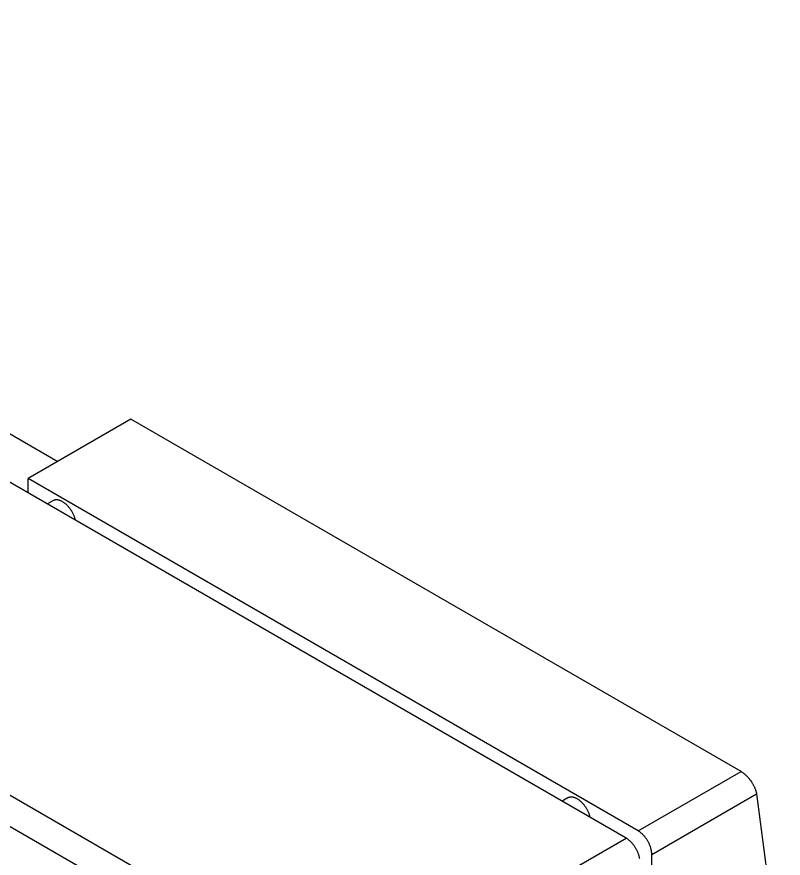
# Model space of a CAD drawing. Extents: x 0 to 420, y 0 to 297.
# Drawn here: x 228.21 to 268.22, y 187.13 to 231.05 of the extents above; entities that cross this region are included whole.
import ezdxf

# ---------------------------------------------------------------- set-up
doc = ezdxf.new("R2010")
doc.units = 0
doc.header["$LTSCALE"] = 23.1
doc.layers.add('40000_ISO', color=7, linetype='CONTINUOUS')

msp = doc.modelspace()

# ---------------------------------------------------------------- linework, layer by layer
at = {"layer": '40000_ISO', "color": 7, "linetype": 'CONTINUOUS'}
for p, q in [((260.015, 188.185), (185.769, 231.051)), ((171.627, 222.886), (245.873, 180.02)), ((170.92, 221.662), (245.166, 178.796)), ((221.796, 212.782), (230.352, 207.842)), ((234.165, 210.044), (228.797, 206.944)), ((266.02, 191.652), (234.165, 210.044)), ((228.797, 206.219), (228.797, 206.944)), ((260.652, 188.553), (228.797, 206.944)), ((228.797, 206.219), (228.796, 206.21)), ((230.1, 205.79), (229.812, 205.623)), ((260.652, 188.553), (266.02, 191.652)), ((256.97, 190.276), (256.682, 190.11)), ((261.359, 187.328), (266.827, 190.485)), ((266.827, 190.485), (268.218, 179.857)), ((245.873, 180.02), (260.015, 188.185)), ((261.359, 158.914), (261.359, 187.328))]:
    msp.add_line(p, q, dxfattribs=at)
for points in [[(231.274, 204.779), (231.266, 204.812), (231.257, 204.845), (231.247, 204.878), (231.237, 204.91), (231.225, 204.944), (231.212, 204.979), (231.198, 205.013), (231.184, 205.046), (231.169, 205.08), (231.153, 205.114), (231.136, 205.147), (231.118, 205.18), (231.1, 205.212), (231.081, 205.244), (231.061, 205.276), (231.041, 205.307), (231.02, 205.338), (230.998, 205.368), (230.976, 205.397), (230.953, 205.427), (230.93, 205.454), (230.907, 205.482), (230.883, 205.508), (230.858, 205.534), (230.834, 205.559), (230.809, 205.583), (230.783, 205.606), (230.757, 205.629), (230.732, 205.649), (230.706, 205.669), (230.68, 205.689), (230.653, 205.707), (230.627, 205.724), (230.601, 205.739), (230.574, 205.754), (230.547, 205.768), (230.521, 205.78), (230.495, 205.791), (230.469, 205.801), (230.442, 205.81), (230.423, 205.816), (230.403, 205.821), (230.382, 205.826), (230.362, 205.83), (230.341, 205.833), (230.322, 205.835), (230.303, 205.836), (230.284, 205.836), (230.265, 205.836), (230.246, 205.835), (230.228, 205.833), (230.211, 205.83), (230.193, 205.826), (230.176, 205.822), (230.159, 205.816), (230.144, 205.811), (230.129, 205.804), (230.114, 205.797), (230.1, 205.79)], [(266.02, 191.652), (266.046, 191.637), (266.071, 191.621), (266.096, 191.604), (266.121, 191.587), (266.147, 191.568), (266.172, 191.548), (266.198, 191.528), (266.222, 191.507), (266.248, 191.485), (266.273, 191.462), (266.297, 191.439), (266.321, 191.416), (266.346, 191.391), (266.37, 191.365), (266.393, 191.339), (266.416, 191.313), (266.439, 191.286), (266.462, 191.258), (266.484, 191.23), (266.506, 191.202), (266.534, 191.163), (266.561, 191.124), (266.587, 191.084), (266.606, 191.054), (266.624, 191.024), (266.642, 190.993), (266.659, 190.962), (266.675, 190.932), (266.691, 190.901), (266.706, 190.87), (266.72, 190.839), (266.734, 190.809), (266.746, 190.778), (266.758, 190.748), (266.769, 190.717), (266.779, 190.687), (266.789, 190.658), (266.797, 190.628), (266.805, 190.598), (266.812, 190.57), (266.817, 190.541), (266.822, 190.513), (266.827, 190.485)], [(258.144, 189.266), (258.136, 189.299), (258.127, 189.332), (258.117, 189.364), (258.107, 189.397), (258.095, 189.431), (258.082, 189.465), (258.068, 189.499), (258.054, 189.533), (258.039, 189.567), (258.023, 189.6), (258.006, 189.633), (257.988, 189.666), (257.97, 189.699), (257.951, 189.731), (257.931, 189.763), (257.911, 189.794), (257.89, 189.824), (257.868, 189.854), (257.846, 189.884), (257.823, 189.913), (257.801, 189.941), (257.777, 189.968), (257.753, 189.995), (257.728, 190.021), (257.704, 190.046), (257.679, 190.069), (257.653, 190.093), (257.627, 190.115), (257.602, 190.136), (257.576, 190.156), (257.55, 190.175), (257.523, 190.194), (257.497, 190.21), (257.471, 190.226), (257.444, 190.241), (257.417, 190.255), (257.391, 190.267), (257.366, 190.278), (257.339, 190.288), (257.312, 190.297), (257.293, 190.303), (257.273, 190.308), (257.252, 190.313), (257.232, 190.316), (257.211, 190.319), (257.192, 190.321), (257.173, 190.323), (257.154, 190.323), (257.135, 190.323), (257.116, 190.321), (257.098, 190.319), (257.081, 190.317), (257.063, 190.313), (257.046, 190.308), (257.029, 190.303), (257.014, 190.297), (256.999, 190.291), (256.984, 190.284), (256.97, 190.276)], [(261.359, 187.328), (261.358, 187.358), (261.357, 187.388), (261.355, 187.418), (261.352, 187.448), (261.348, 187.48), (261.343, 187.512), (261.337, 187.543), (261.33, 187.575), (261.323, 187.607), (261.314, 187.64), (261.305, 187.672), (261.295, 187.704), (261.284, 187.737), (261.272, 187.77), (261.26, 187.802), (261.247, 187.834), (261.233, 187.867), (261.218, 187.899), (261.202, 187.931), (261.186, 187.962), (261.169, 187.994), (261.152, 188.025), (261.134, 188.056), (261.115, 188.086), (261.096, 188.116), (261.076, 188.145), (261.055, 188.174), (261.034, 188.202), (261.013, 188.23), (260.991, 188.257), (260.969, 188.283), (260.946, 188.309), (260.923, 188.334), (260.899, 188.358), (260.875, 188.382), (260.851, 188.405), (260.827, 188.426), (260.803, 188.447), (260.778, 188.467), (260.752, 188.486), (260.728, 188.504), (260.703, 188.521), (260.678, 188.537), (260.652, 188.553)], [(260.015, 188.185), (260.041, 188.17), (260.067, 188.154), (260.092, 188.137), (260.116, 188.119), (260.141, 188.099), (260.166, 188.079), (260.191, 188.059), (260.215, 188.037), (260.239, 188.014), (260.263, 187.991), (260.286, 187.967), (260.309, 187.942), (260.332, 187.916), (260.355, 187.889), (260.376, 187.862), (260.398, 187.835), (260.419, 187.807), (260.439, 187.778), (260.459, 187.748), (260.478, 187.719), (260.497, 187.688), (260.515, 187.658), (260.533, 187.626), (260.55, 187.595), (260.566, 187.563), (260.581, 187.532), (260.596, 187.499), (260.61, 187.467), (260.623, 187.435), (260.636, 187.402), (260.648, 187.37), (260.659, 187.337), (260.669, 187.305), (260.678, 187.272), (260.686, 187.24), (260.694, 187.207), (260.7, 187.176), (260.706, 187.144), (260.711, 187.113)]]:
    msp.add_lwpolyline(points, dxfattribs=at)

doc.saveas('drawing.dxf')
